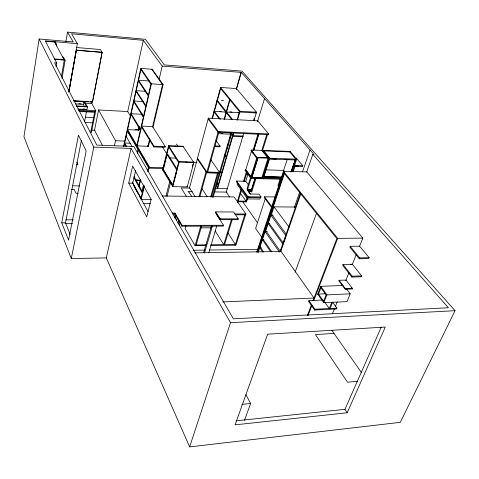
<?xml version="1.0" encoding="UTF-8"?>
<svg xmlns="http://www.w3.org/2000/svg" width="479" height="479" viewBox="0 0 479 479"><rect width="100%" height="100%" fill="white"/><g stroke="black" fill="none" stroke-linecap="round" stroke-linejoin="round"><path stroke-width="0.72" d="M67.527 32.111L73.221 41.972L39.116 38.985L23.95 136.743L71.287 258.534L106.302 257.906L189.648 446.889L400.3 422.34L455.05 310.691L241.973 71.12L164.315 64.899L145.388 39.296L67.527 32.111L65.892 41.655M56.51 46.02L56.756 44.565L55.229 41.733M56.067 66.611L56.684 62.935L45.271 40.865L77.358 43.661L68.689 92.082M61.474 76.191L64.258 60.079L54.378 41.661M61.971 78.448L65.138 60.15L63.509 57.127L62.635 57.055M174.835 213.945L174.991 213.077L172.254 213.065M69.024 91.022L72.766 70.102M72.898 69.383L76.347 50.109L102.087 52.265L92.483 102.069L83.633 101.548M68.982 91.836L76.347 50.109M84.585 106.733L83.334 104.35L83.837 101.704L73.736 101.111M61.743 222.849L78.442 135.084L86.178 150.903L68.575 240.111L61.743 222.849L65.497 222.843L70.203 234.566M84.526 121.786L86.442 111.852M73.431 100.692L84.484 101.344L87.453 106.925L86.938 109.583L78.029 109.092M65.497 222.843L81.406 140.365M91.381 103.548L91.752 101.638M92.483 102.069L102.177 52.409L100.38 49.541L76.239 47.487M94.782 111.577L90.651 132.444L91.417 132.479L95.746 110.655L91.309 102.506M130.402 115.984L127.725 111.553L98.584 109.942L94.525 130.246L102.416 145.353M71.287 258.534L93.782 147.077L39.116 38.985M114.433 145.796L115.529 140.718L98.584 109.942M127.659 111.841L143.317 40.32L71.569 33.746L77.358 43.661M123.546 146.538L140.832 68.389L152.25 69.275L163.111 84.621L152.945 127.438M123.935 146.233L127.444 130.384M106.302 257.906L131.078 148.448L93.782 147.077M139 126.456L138.168 130.096L127.618 129.611L140.91 69.569L150.927 84.214L136.862 145.436M139.437 127.354L138.772 130.252L138.245 130.228L139.078 126.606M141.724 115.008L142.053 113.559M140.832 68.389L151.388 83.801L137.114 145.867L148.46 146.305L150.011 139.772M128.725 183.14L132.647 166.093L151.101 199.276L146.736 216.885L128.725 183.14L132.695 183.218L148.089 211.718M137.222 153.178L138.215 148.867M137.473 153.615L138.473 149.304M132.695 183.218L135.665 170.458M159.148 79.197L162.213 66.102L143.317 40.32M149.646 139.024L147.927 146.281L147.58 145.712M152.573 126.684L162.555 84.579L151.711 69.233M138.766 186.199L140.317 179.643M139.144 186.127L140.64 179.829M141.898 191.39L143.413 185.074M140.892 198.983L143.999 186.097M147.616 171.063L148.652 166.77M144.43 185.852L141.149 199.462L151.394 199.581M147.885 171.53L148.921 167.231M153.807 146.951L153.999 146.161L141.67 126.067L152.591 126.594L165.255 146.592L165.063 147.376L153.807 146.951L141.491 126.845M162.83 168.524L149.466 168.159L149.658 167.351L127.378 129.204M168.602 145.664L162.561 169.794L172.739 186.654L187.247 186.918L193.827 162.549L182.966 146.227L168.602 145.664L179.128 162.1L172.739 186.654M162.86 170.29L168.913 146.155L183.283 146.712M177.02 168.913L168.009 154.591L167.111 154.561L163.369 169.476L172.943 185.295L174.069 180.96M165.956 196.24L169.895 180.924M167.033 196.252L170.632 182.295M172.422 186.127L178.799 161.585L193.486 162.04L193.253 162.902M174.446 179.517L175.009 177.356M175.386 175.913L176.889 170.135L167.111 154.561M181.9 226.208L174.763 213.921L174.991 213.077L182.134 225.352L181.9 226.208L223.274 226.112L223.525 225.274L216.155 213.874M174.416 217.227L175.134 214.55M175.045 218.316L175.763 215.634M176.5 220.52L177.242 217.747M192.324 166.339L192.905 164.189M178.038 223.406L178.817 220.532M208.143 118.942L218.149 132.348L268.474 134.707L268.719 133.94L257.756 120.84L208.359 118.169L197.288 158.92L206.665 172.793L219.34 173.123M179.242 225.561L180.02 222.687M197.33 159.046L189.51 187.852L195.055 196.647M212.131 118.205L220.562 87.441L236.434 88.567L256.499 112.23L253.924 120.774M212.425 118.588L214.185 112.152M220.657 88.555L214.382 111.433L226.519 112.134M185.948 225.813L185.157 228.663L195.115 245.721L205.575 245.589M199.019 196.773L205.988 171.859L206.778 171.883L199.803 196.785M206.665 172.793L218.041 132.204L218.849 132.24L207.676 172.033M218.149 132.348L218.37 131.557L208.359 118.169M224.082 119.313L226.034 112.379M226.244 111.637L229.651 99.566M224.388 119.702L226.345 112.769M229.962 99.949L226.555 112.026L239.692 112.787M216.137 140.736L220.065 146.101L219.849 146.861L214.652 146.658M236.339 88.908L241.045 72.365M236.381 89.645L241.284 72.383L162.213 66.102M195.115 245.721L200.779 225.95M195.965 245.709L201.641 225.95M210.67 196.929L217.586 172.877L208.772 172.685M211.443 196.935L218.364 172.895M220.885 132.192L218.741 132.096L218.298 133.671L230.423 134.228L230.872 132.665L225.878 132.432M212.347 197.342L230.986 132.809M224.902 155.441L225.525 153.298M226.351 150.448L226.968 148.304M227.381 146.879L228.411 143.311M229.651 139.03L230.267 136.886M213.119 197.354L231.782 132.845M232.441 135.934L217.292 188.109L217.586 188.546L233.806 132.749M232.656 135.198L233.279 133.054M237.009 120.199L239.5 111.631M237.542 119.888L240.045 111.266L220.562 87.441M203.623 252.637L211.502 225.825M215.772 211.898L215.526 212.73L220.023 219.675L238.009 219.693L238.267 218.867L233.614 211.987L215.772 211.898L220.268 218.837L220.023 219.675M204.485 253.032L212.389 226.202M243.775 133.126L226.256 192.097L229.615 196.989M208.718 252.966L216.682 226.19M253.589 120.373L254.229 118.253M248.32 184.738L245.769 181.26L236.704 181.062L236.464 181.864L247.685 197.558L260.732 197.725L260.989 196.917L258.947 194.151L250.457 194.025L247.038 189.307L251.714 189.385M237.53 182.475L237.021 184.152L247.559 198.917L259.929 199.066L260.474 197.378M257.528 121.594L264.522 98.602M292.406 171.787L296.663 159.16L257.918 157.831L251.762 177.601L262.612 177.841L268.869 158.202L262.648 150.448L251.253 150.011L250.996 150.843L256.702 158.154M251.565 150.861L245.823 169.638L251.391 177.098L250.822 177.08L256.96 157.316L267.623 157.681M231.357 219.735L223.735 244.619L215.143 230.932M237.225 201.881L241.159 189.031M243.566 181.182L246.41 171.907M252.972 150.496L258.007 134.078L258.78 134.114L253.966 149.813M224.567 244.607L232.195 219.741M253.678 150.424L258.66 134.204M237.752 202.599L241.697 189.762M244.206 181.529L246.954 172.638M245.649 181.643L248.002 174.015M250.445 177.733L247.086 188.546L247.643 189.313L257.415 157.89L251.253 150.011M251.828 177.685L257.983 157.908L257.534 157.334M261.702 150.729L266.743 134.581M245.811 201.863L247.146 197.588M248.924 191.887L249.595 189.75M247.685 197.558L247.942 196.743L236.704 181.062M262.462 150.759L267.51 134.617M247.667 198.312L246.553 201.869L237.991 201.779M249.224 193.324L250.337 189.762M247.559 198.917L248.092 197.216L250.278 197.24M251.577 189.385L254.966 178.583M255.954 178.601L251.774 191.887L250.936 191.875L255.103 178.583M235.147 245.224L244.715 214.808M245.541 214.808L235.967 245.212L210.754 245.529M162.159 195.983L234.093 196.929L245.931 213.993L245.679 214.808L235.261 214.772M261.768 177.835L268.018 158.172L261.809 150.412M262.672 177.925L268.953 158.214L262.672 150.376L290.1 151.424L296.663 159.16M266.492 166.896L267.168 164.782M263.707 176.206L265.725 169.871M266.623 167.057L269.408 157.753M274.946 196.953L264.534 196.815L264.276 197.605L271.809 207.754M265.216 198.869L255.618 228.411L261.941 237.53M189.648 446.889L230.507 322.678L131.078 148.448M280.101 179.176L278.018 185.481L278.91 186.63M283.568 170.488L287.214 159.477M256.672 252.176L283.454 171.266L306.746 171.901L362.837 238.123L359.454 246.547M257.277 251.984L283.586 172.59L336.851 238.614L312.997 300.794M257.816 251.978L284.149 172.602M258.175 252.517L284.55 173.105L283.993 173.093M269.581 223.519L268.132 223.519L265.761 230.668L280.454 251.469M273.078 215.215L270.898 215.209L268.497 222.436L283.364 243.093M295.16 207.036L274 206.862L271.575 214.173L286.185 234.069M290.998 171.817L295.699 158.657L291.639 171.296M291.136 171.985L295.836 158.818M291.507 171.135L295.699 158.657M291.639 171.62L295.836 159.136L289.717 151.909M293.22 171.811L295.339 165.536L294.405 164.417M296.238 158.004L302.824 165.764L302.548 166.572L295.064 166.351L294.795 166.021L298.531 166.135M302.488 171.919L310.027 149.981M294.31 207.611L299.704 192.061M306.71 172.009L312.829 154.352L313.937 154.394L241.284 72.383M279.964 251.93L300.483 192.833M280.688 250.804L281.832 247.499M283.598 242.422L285.688 236.404M280.694 251.661L300.782 193.899M295.136 272.156L316.541 213.197M244.476 420.358L250.643 403.504L245.883 394.672M322.074 300.064L308.925 300.638L308.62 301.441L314.607 310.039L336.593 308.961L336.917 308.159L332.522 302.135M307.255 315.757L311.524 304.638M307.955 315.763L311.973 305.303M313.847 300.423L337.689 238.362L283.454 171.266M346.371 288.819L350.197 293.831L347 301.65L323.798 302.698L317.691 294.178L320.72 286.304L343.078 285.502M320.876 287.765L318.469 294.016L323.642 301.219L323.798 302.698L326.9 294.777L320.72 286.304L320.876 287.765L326.097 294.944L323.642 301.219M314.607 310.039L314.925 309.224L308.925 300.638M343.018 264.48L342.689 265.318L351.885 277.054L361.316 276.76L361.663 275.922L352.34 264.258L343.018 264.48L352.227 276.209L361.663 275.922M350.197 246.32L349.856 247.182L359.298 258.75L368.806 258.552L369.165 257.69L359.597 246.188L350.197 246.32L359.645 257.882L369.165 257.69M339.06 280.305L338.845 280.85L345.203 289.214L352.191 288.951L352.412 288.4L345.988 280.077L339.06 280.305L345.425 288.663L352.412 288.4M331.743 302.339L329.283 308.53L324.798 302.285M330.157 308.488L332.624 302.303M332.474 313.739L334.42 308.883M335.539 306.111L337.21 301.95M345.772 280.622L348.91 272.814M356.148 254.774L352.203 264.612L350.766 264.642M345.203 289.214L345.425 288.663M351.885 277.054L352.227 276.209M359.298 258.75L359.645 257.882M347.179 412.778L385.296 327.049L267.659 334.186L235.075 424.849L347.179 412.778L344.946 409.329L381.23 327.175M162.477 85.172L163.111 84.621L151.388 83.801M317.691 294.178L325.768 293.723M326.097 294.944L350.197 293.831M236.153 420.819L344.946 409.329M241.811 404.36L250.643 403.504M357.382 381.308L347.538 382.2L315.404 334.576L334.025 333.414M230.507 322.678L455.05 310.691M314.925 309.224L336.917 308.159M222.681 301.908L314.05 298.046L281.083 251.457L194.863 252.852M193.037 250.278L204.946 250.104M209.413 250.038L257.798 249.319M261.247 247.709L259.768 247.733L262.63 251.948M196.186 244.949L206.539 244.829M210.976 244.775L235.387 244.476L227.8 232.734M263.905 239.739L262.414 239.751L270.701 251.726M337.689 238.362L362.837 238.123M267.336 231.668L265.097 231.68L279.341 251.912M200.97 227.86L211.311 227.83M182.134 225.352L223.525 225.274M65.108 223.663L72.455 223.657M220.268 218.837L238.267 218.867M65.91 219.849L73.383 219.855M234.764 213.945L245.931 213.993M172.715 213.909L174.763 213.921M143.125 203.425L150.424 203.491M238.207 201.078L246.026 201.162L240.087 192.774M78.065 193.253L75.916 193.223L74.281 189.486L71.305 189.439M247.942 196.743L260.989 196.917M247.457 190.121L251.463 190.187M192.265 191.564L188.57 191.504L191.726 196.552M214.412 191.911L226.992 192.109M72.94 185.798L79.634 185.918M190.043 188.067L181.17 187.918L186.541 196.624M215.179 188.504L227.747 188.726M136.174 179.864L138.359 179.912M135.695 180.296L140.796 180.403M281.197 178.362L251.259 177.673L245.266 169.62L245.014 170.434L251.008 178.487L280.88 179.176M246.553 173.883L248.038 173.889M263.39 176.631L281.808 177.08M263.516 176.799L281.939 177.242M271.407 177.098L278.772 177.272M263.773 177.134L281.466 177.553M265.348 169.871L283.604 170.38L284.532 171.524M76.556 164.704L78.029 164.746L76.79 162.07M149.658 167.351L163.776 167.74M294.932 165.045L295.07 165.207M192.947 162.303L196.995 162.429M294.519 165.506L302.824 165.764M179.128 162.1L193.827 162.549M269.533 159.076L295.561 159.956L295.286 159.633M169.53 157.884L175.985 158.094M257.415 157.89L257.983 157.908M274.521 158.788L276.006 158.836M270.761 158.8L275.964 158.974M284.879 159.279L289.34 159.429M153.999 146.161L165.255 146.592M263.091 150.891L290.531 151.939M115.529 140.718L124.474 141.077M214.861 145.897L220.065 146.101M130.557 143.257L124.648 143.023L126.474 146.257M243.32 136.078L232.974 135.611L231.177 133.27M243.098 136.814L232.758 136.347L230.962 134.012M91.423 130.108L95.135 130.276M221.537 133.401L222.963 133.467M135.114 129.558L137.222 129.659M138.563 129.719L140.796 129.827M85.142 122.48L92.549 122.84M218.37 131.557L268.719 133.94M85.418 117.169L93.591 117.589M79.083 111.457L94.638 112.296M82.939 108.955L85.118 109.074M78.047 109.685L95.746 110.655M78.604 110.697L95.555 111.619M76.173 105.877L86.352 106.452L83.837 101.704M76.299 106.296L87.453 106.925M75.526 101.069L79.951 101.326M240.045 111.266L256.499 112.23M84.771 103.165L91.89 103.578M229.896 111.852L232.081 111.978M237.919 112.32L239.38 112.403M219.801 111.385L221.226 111.469M78.831 103.692L81.035 103.817M75.413 103.895L83.334 104.35M85.915 101.291L88.106 101.422M84.244 101.434L87.974 101.65M90.178 101.782L92.399 101.913M143.227 101.578L133.946 101.015L143.556 116.301M221.406 100.356L223.555 100.494M145.562 91.309L136.234 90.693L145.975 105.769M149.376 81.005L138.551 80.233L148.424 95.099M56.684 62.935L54.594 62.773L96.818 145.089L133.851 146.49L233.381 318.816L448.404 307.757L312.829 154.352M54.63 58.959L64.054 59.701M54.828 59.342L65.138 60.15M76.43 50.253L102.177 52.409M55.899 44.493L56.756 44.565M45.457 41.218L54.57 42.008M255.93 112.589L256.271 112.99L239.823 112.032L220.358 88.184M263.929 150.927L269.803 158.244L263.516 177.943L262.851 177.44M217.101 100.081L232.608 119.684M216.903 100.812L231.483 119.277M252.439 151.987L253.319 153.112M351.335 287.837L352.191 288.951M214.095 111.056L220.388 119.241M213.897 111.775L219.37 118.906M230.088 133.797L230.423 134.228M274 206.862L289.214 227.232M264.534 196.815L272.048 206.922M270.898 215.209L285.921 235.734M225.058 155.651L226.369 157.453M249.667 190.127L250.936 191.875M247.415 190.151L250.379 194.252M268.132 223.519L282.981 244.194M242.5 201.408L257.522 222.789M220.508 170.829L221.783 172.644M331.815 330.265L361.346 372.405M220.304 171.536L221.579 173.35M210.784 159.758L219.568 172.338L206.886 172.009L197.504 158.148M262.749 238.746L271.874 251.912M217.113 182.577L218.364 184.415M216.915 183.271L218.167 185.11M260.097 246.739L263.785 252.158M216.191 185.056L217.855 187.517M138.377 81.023L148.239 95.908M176.488 144.089L177.751 146.023M175.703 145.945L176.021 146.43M186.062 161.812L186.397 162.321M201.94 188.594L207.221 196.713M136.06 91.471L145.79 106.566M168.704 147.005L178.571 162.453M162.243 146.688L166.979 154.232M143.329 116.768L141.772 114.289L131.138 113.715L140.581 129.246M133.779 101.782L143.377 117.08M186.918 186.391L187.247 186.918M188.002 191.642L188.283 192.091M130.971 114.469L140.407 130.019M163.07 169.464L172.638 185.289M148.119 145.73L148.46 146.305M137.922 129.689L138.245 130.228M127.21 129.977L149.466 168.159M127.282 131.126L138.042 149.622M138.293 150.059L148.466 167.536M126.139 136.275L132.036 146.544M124.486 143.754L125.941 146.34M134.006 176.416L142.796 192.432M133.898 177.679L142.317 193.061M132.312 182.038L141.071 198.246M133.892 186.008L137.042 191.851M137.742 193.145L138.443 194.444M139.144 195.743L140.545 198.336M152.25 69.275L152.328 70.317"/></g></svg>
